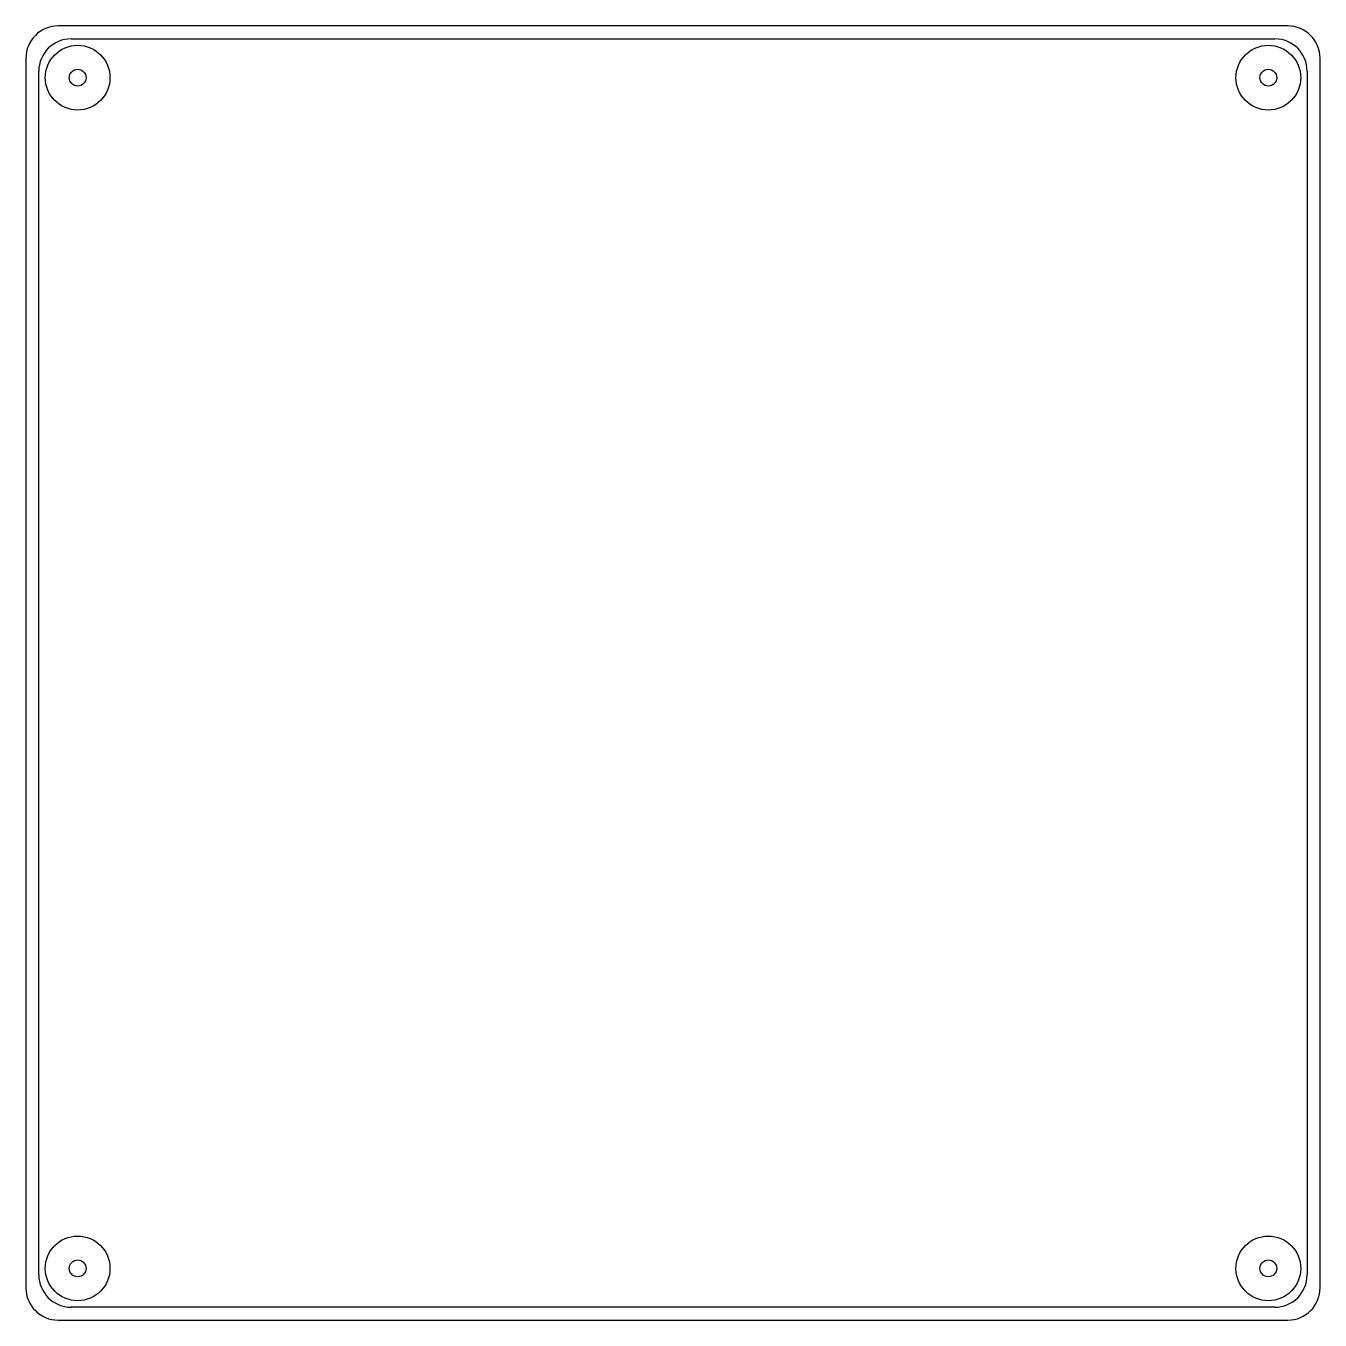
# Model space of a CAD drawing. Header units: millimetres. Extents: x -313 to -113, y -130 to 70.
import ezdxf

# ---------------------------------------------------------------- set-up
doc = ezdxf.new("R2010")
doc.units = ezdxf.units.MM

msp = doc.modelspace()

# ---------------------------------------------------------------- linework, layer by layer
at = {"color": 7, "linetype": 'Continuous', "lineweight": 25}
for p, q in [((-117.77, 69.57), (-307.77, 69.57)), ((-305.77, 67.57), (-119.77, 67.57)), ((-312.77, 64.57), (-312.77, -125.43)), ((-112.77, -125.43), (-112.77, 64.57)), ((-310.77, -123.43), (-310.77, 62.57)), ((-114.77, 62.57), (-114.77, -123.43)), ((-119.77, -128.43), (-305.77, -128.43)), ((-307.77, -130.43), (-117.77, -130.43))]:
    msp.add_line(p, q, dxfattribs=at)
for centre, radius in [((-304.77, 61.57), 5), ((-120.77, 61.57), 5), ((-304.77, 61.57), 1.3), ((-120.77, 61.57), 1.3), ((-304.77, -122.43), 5), ((-120.77, -122.43), 5), ((-304.77, -122.43), 1.3), ((-120.77, -122.43), 1.3)]:
    msp.add_circle(centre, radius, dxfattribs=at)
for centre, start, end in [((-307.77, 64.57), 90, 180), ((-117.77, 64.57), 0, 90), ((-305.77, 62.57), 90, 180), ((-119.77, 62.57), 0, 90), ((-305.77, -123.43), 180, 270), ((-119.77, -123.43), 270, 0), ((-307.77, -125.43), 180, 270), ((-117.77, -125.43), 270, 0)]:
    msp.add_arc(centre, 5, start, end, dxfattribs=at)

doc.saveas('drawing.dxf')
